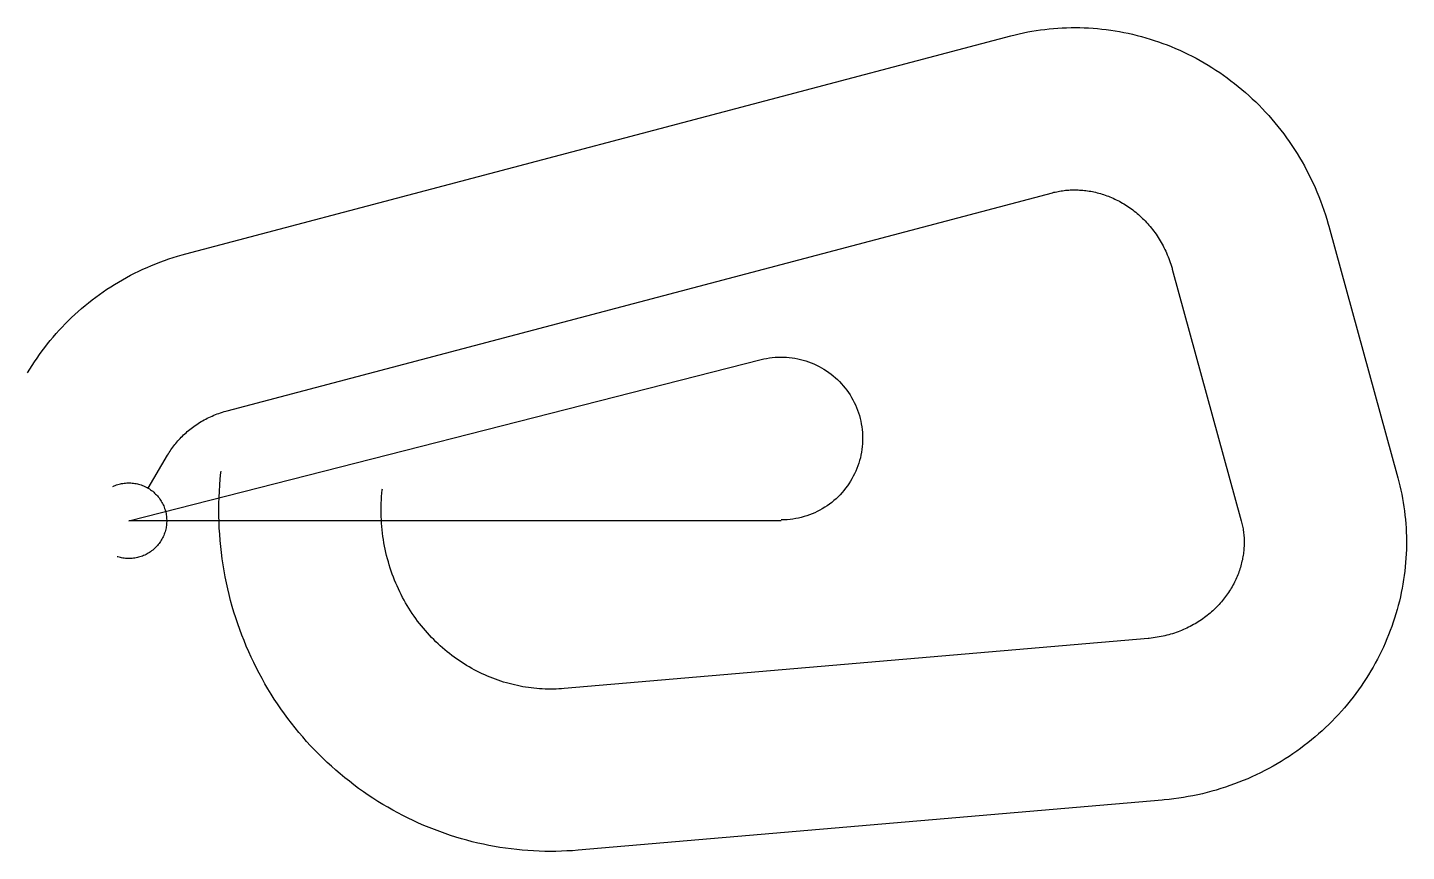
# Model space of a CAD drawing. Header units: metres. Extents: x -2870 to 36209, y -9373 to 13979.
import ezdxf

# ---------------------------------------------------------------- set-up
doc = ezdxf.new("R2010")
doc.units = ezdxf.units.M

msp = doc.modelspace()

# ---------------------------------------------------------------- linework, layer by layer
at = {"layer": 'Boundry', "color": 1}
for p, q in [((1616, 7566), (24999, 13746)), ((2791, 3118), (26175, 9298)), ((34009, 8348), (35965, 1216)), ((29573, 7131), (31528, 0)), ((548, 922), (1099, 1863)), ((28894, -3336), (12338, -4757)), ((29288, -7919), (12731, -9340))]:
    msp.add_line(p, q, dxfattribs=at)
at = {"layer": 'NorminalTrack', "color": 1}
msp.add_lwpolyline([(18492, 0), (0, 0), (17919, 4568), (17919, 4568), (17998, 4586), (18077, 4602), (18156, 4615), (18236, 4625), (18316, 4633), (18397, 4637), (18477, 4639), (18558, 4638), (18638, 4635), (18719, 4628), (18799, 4619), (18878, 4606), (18957, 4591), (19036, 4574), (19114, 4553), (19191, 4530), (19267, 4504), (19343, 4476), (19417, 4445), (19490, 4411), (19562, 4375), (19633, 4336), (19702, 4295), (19770, 4251), (19836, 4206), (19901, 4157), (19964, 4107), (20025, 4055), (20084, 4000), (20141, 3943), (20196, 3885), (20250, 3824), (20301, 3762), (20349, 3698), (20396, 3632), (20440, 3565), (20482, 3496), (20521, 3426), (20558, 3354), (20593, 3281), (20625, 3207), (20654, 3132), (20681, 3056), (20705, 2979), (20726, 2901), (20744, 2823), (20760, 2744), (20773, 2665), (20783, 2585), (20791, 2504), (20795, 2424), (20797, 2343), (20796, 2263), (20792, 2182), (20786, 2102), (20776, 2022), (20764, 1943), (20749, 1863), (20732, 1785), (20711, 1707), (20688, 1630), (20662, 1553), (20634, 1478), (20603, 1404), (20569, 1331), (20533, 1259), (20494, 1188), (20453, 1119), (20409, 1051), (20364, 985), (20315, 920), (20265, 857), (20213, 796), (20158, 737), (20101, 680), (20043, 624), (19982, 571), (19920, 520), (19856, 471), (19790, 425), (19723, 381), (19654, 339), (19584, 299), (19512, 262), (19439, 228), (19365, 196), (19290, 167), (19214, 140), (19137, 116), (19059, 95), (18981, 76), (18902, 61), (18823, 48), (18743, 37), (18662, 30), (18582, 25), (18501, 23), (18489, 23)], dxfattribs=at)
at = {"layer": 'WindSpiral', "color": 5}
for points in [[(24999, 13746), (25117, 13776), (25236, 13804), (25356, 13830), (25476, 13854), (25597, 13876), (25718, 13896), (25840, 13914), (25962, 13929), (26085, 13943), (26208, 13954), (26331, 13963), (26455, 13971), (26579, 13976), (26704, 13978), (26828, 13979), (26953, 13978), (27078, 13974), (27203, 13968), (27328, 13960), (27453, 13950), (27578, 13937), (27703, 13922), (27828, 13906), (27953, 13887), (28078, 13865), (28202, 13842), (28326, 13816), (28450, 13788), (28574, 13758), (28697, 13726), (28820, 13691), (28942, 13654), (29064, 13616), (29185, 13575), (29306, 13531), (29426, 13486), (29546, 13438), (29665, 13389), (29783, 13337), (29900, 13283), (30017, 13227), (30133, 13168), (30248, 13108), (30362, 13046), (30475, 12981), (30587, 12915), (30698, 12846), (30808, 12775), (30917, 12703), (31025, 12628), (31131, 12552), (31237, 12473), (31341, 12393), (31444, 12310), (31545, 12226), (31645, 12140), (31744, 12052), (31842, 11962), (31938, 11870), (32032, 11776), (32125, 11681), (32217, 11584), (32307, 11485), (32395, 11385), (32481, 11283), (32566, 11179), (32649, 11074), (32731, 10967), (32811, 10858), (32889, 10748), (32965, 10637), (33039, 10524), (33111, 10409), (33182, 10294), (33250, 10176), (33317, 10058), (33381, 9938), (33444, 9817), (33504, 9695), (33563, 9571), (33619, 9446), (33673, 9320), (33725, 9193), (33775, 9065), (33823, 8936), (33868, 8806), (33912, 8675), (33953, 8544), (33992, 8411), (34009, 8348)], [(26175, 9298), (26215, 9309), (26256, 9318), (26297, 9327), (26338, 9335), (26380, 9343), (26422, 9350), (26464, 9356), (26507, 9362), (26550, 9366), (26593, 9370), (26637, 9374), (26680, 9376), (26724, 9378), (26768, 9379), (26813, 9379), (26857, 9379), (26902, 9377), (26947, 9375), (26991, 9372), (27037, 9369), (27082, 9364), (27127, 9359), (27172, 9353), (27218, 9346), (27263, 9338), (27309, 9329), (27354, 9320), (27400, 9310), (27446, 9298), (27491, 9287), (27537, 9274), (27582, 9260), (27628, 9246), (27673, 9230), (27718, 9214), (27763, 9197), (27808, 9179), (27853, 9160), (27898, 9141), (27942, 9120), (27986, 9099), (28030, 9077), (28074, 9054), (28118, 9030), (28161, 9005), (28204, 8980), (28247, 8953), (28289, 8926), (28331, 8898), (28373, 8869), (28415, 8839), (28456, 8809), (28496, 8777), (28537, 8745), (28576, 8712), (28616, 8678), (28655, 8644), (28693, 8608), (28731, 8572), (28768, 8535), (28805, 8497), (28842, 8458), (28878, 8419), (28913, 8379), (28947, 8338), (28982, 8296), (29015, 8254), (29048, 8211), (29080, 8167), (29112, 8123), (29142, 8078), (29172, 8032), (29202, 7985), (29231, 7938), (29259, 7890), (29286, 7842), (29312, 7792), (29338, 7743), (29363, 7692), (29387, 7641), (29410, 7590), (29433, 7538), (29454, 7485), (29475, 7432), (29495, 7378), (29514, 7324), (29532, 7269), (29549, 7214), (29566, 7158), (29573, 7131)], [(-2870, 4188), (-2807, 4295), (-2741, 4401), (-2673, 4505), (-2603, 4609), (-2532, 4712), (-2458, 4814), (-2383, 4914), (-2306, 5013), (-2227, 5111), (-2146, 5208), (-2063, 5304), (-1979, 5398), (-1893, 5491), (-1805, 5582), (-1715, 5672), (-1624, 5761), (-1531, 5848), (-1436, 5934), (-1340, 6018), (-1242, 6100), (-1143, 6181), (-1042, 6260), (-939, 6338), (-835, 6414), (-730, 6488), (-623, 6560), (-515, 6631), (-405, 6700), (-294, 6767), (-182, 6832), (-69, 6895), (46, 6957), (162, 7016), (280, 7074), (398, 7129), (517, 7183), (638, 7234), (760, 7284), (882, 7331), (1006, 7377), (1131, 7420), (1256, 7461), (1382, 7500), (1510, 7537), (1616, 7566)], [(1099, 1863), (1121, 1901), (1145, 1938), (1169, 1976), (1194, 2013), (1219, 2050), (1246, 2086), (1273, 2122), (1301, 2158), (1329, 2194), (1359, 2229), (1389, 2264), (1420, 2298), (1451, 2332), (1484, 2366), (1517, 2399), (1550, 2431), (1585, 2464), (1620, 2495), (1656, 2527), (1692, 2557), (1729, 2588), (1767, 2617), (1805, 2646), (1845, 2675), (1884, 2703), (1925, 2730), (1966, 2757), (2007, 2783), (2050, 2809), (2092, 2834), (2136, 2858), (2180, 2881), (2224, 2904), (2270, 2926), (2315, 2948), (2362, 2969), (2408, 2989), (2456, 3008), (2503, 3026), (2552, 3044), (2600, 3061), (2650, 3077), (2699, 3092), (2749, 3107), (2791, 3118)], [(12731, -9340), (12574, -9352), (12417, -9361), (12260, -9368), (12102, -9372), (11944, -9373), (11786, -9371), (11627, -9367), (11469, -9360), (11310, -9350), (11152, -9337), (10994, -9322), (10835, -9303), (10677, -9282), (10519, -9258), (10362, -9232), (10204, -9202), (10047, -9170), (9891, -9135), (9735, -9097), (9579, -9057), (9424, -9014), (9269, -8968), (9116, -8919), (8963, -8867), (8810, -8813), (8659, -8756), (8508, -8696), (8358, -8634), (8209, -8569), (8061, -8501), (7914, -8431), (7768, -8358), (7624, -8282), (7480, -8204), (7338, -8123), (7197, -8040), (7057, -7954), (6919, -7866), (6782, -7775), (6647, -7681), (6513, -7585), (6380, -7487), (6250, -7386), (6120, -7283), (5993, -7178), (5867, -7070), (5743, -6960), (5621, -6848), (5501, -6733), (5382, -6616), (5265, -6497), (5151, -6376), (5038, -6253), (4928, -6127), (4819, -6000), (4713, -5871), (4609, -5739), (4507, -5606), (4407, -5471), (4310, -5333), (4214, -5194), (4122, -5054), (4031, -4911), (3943, -4767), (3857, -4621), (3774, -4473), (3694, -4324), (3615, -4174), (3540, -4021), (3467, -3868), (3396, -3713), (3329, -3556), (3264, -3398), (3201, -3239), (3142, -3079), (3085, -2918), (3031, -2755), (2979, -2591), (2931, -2426), (2885, -2261), (2842, -2094), (2802, -1926), (2765, -1758), (2731, -1588), (2700, -1418), (2672, -1248), (2646, -1076), (2624, -904), (2605, -732), (2588, -559), (2575, -385), (2564, -211), (2557, -37), (2553, 138), (2552, 312), (2553, 487), (2558, 662), (2566, 837), (2577, 1013), (2591, 1188), (2608, 1363), (2614, 1410)], [(35965, 1216), (35995, 1101), (36024, 985), (36050, 869), (36075, 751), (36097, 634), (36118, 515), (36136, 396), (36153, 277), (36167, 157), (36179, 37), (36190, -84), (36198, -205), (36204, -326), (36208, -448), (36209, -570), (36209, -692), (36207, -814), (36202, -936), (36195, -1059), (36186, -1181), (36175, -1303), (36162, -1426), (36147, -1548), (36129, -1670), (36109, -1793), (36088, -1914), (36063, -2036), (36037, -2158), (36009, -2279), (35978, -2400), (35946, -2520), (35911, -2640), (35874, -2760), (35835, -2879), (35794, -2997), (35750, -3115), (35705, -3233), (35657, -3350), (35608, -3466), (35556, -3581), (35502, -3696), (35446, -3810), (35388, -3923), (35328, -4035), (35266, -4146), (35202, -4256), (35136, -4366), (35068, -4474), (34997, -4581), (34925, -4687), (34851, -4792), (34775, -4896), (34698, -4999), (34618, -5101), (34536, -5201), (34453, -5300), (34367, -5397), (34280, -5494), (34191, -5588), (34101, -5682), (34008, -5774), (33914, -5864), (33818, -5953), (33720, -6040), (33621, -6126), (33520, -6210), (33418, -6293), (33314, -6373), (33208, -6452), (33101, -6530), (32993, -6605), (32883, -6679), (32771, -6751), (32659, -6821), (32544, -6889), (32429, -6955), (32312, -7020), (32194, -7082), (32075, -7142), (31954, -7201), (31832, -7257), (31710, -7311), (31586, -7363), (31461, -7414), (31335, -7461), (31208, -7507), (31080, -7551), (30951, -7592), (30821, -7632), (30690, -7669), (30559, -7704), (30427, -7736), (30294, -7766), (30160, -7794), (30026, -7820), (29891, -7843), (29756, -7864), (29620, -7883), (29483, -7900), (29346, -7914), (29288, -7919)], [(-453, 972), (-419, 987), (-384, 1001), (-349, 1014), (-314, 1026), (-278, 1036), (-241, 1045), (-205, 1053), (-168, 1059), (-131, 1065), (-93, 1068), (-56, 1071), (-19, 1072), (19, 1072), (56, 1071), (93, 1068), (131, 1065), (168, 1059), (205, 1053), (241, 1045), (278, 1036), (314, 1026), (349, 1014), (384, 1001), (419, 987), (453, 972), (487, 956), (520, 938), (552, 919), (584, 900), (615, 879), (645, 857), (675, 834), (704, 809), (731, 784), (758, 758), (784, 731), (809, 704), (834, 675), (857, 645), (879, 615), (900, 584), (919, 552), (938, 520), (956, 487), (972, 453), (987, 419), (1001, 384), (1014, 349), (1026, 314), (1036, 278), (1045, 241), (1053, 205), (1059, 168), (1065, 131), (1068, 93), (1071, 56), (1072, 19), (1072, -19), (1071, -56), (1068, -93), (1065, -131), (1059, -168), (1053, -205), (1045, -241), (1036, -278), (1026, -314), (1014, -349), (1001, -384), (987, -419), (972, -453), (956, -487), (938, -520), (919, -552), (900, -584), (879, -615), (857, -645), (834, -675), (809, -704), (784, -731), (758, -758), (731, -784), (704, -809), (675, -834), (645, -857), (615, -879), (584, -900), (552, -919), (520, -938), (487, -956), (453, -972), (419, -987), (384, -1001), (349, -1014), (314, -1026), (278, -1036), (241, -1045), (205, -1053), (168, -1059), (131, -1065), (93, -1068), (56, -1071), (19, -1072), (-19, -1072), (-56, -1071), (-93, -1068), (-131, -1065), (-168, -1059), (-205, -1053), (-241, -1045), (-278, -1036), (-314, -1026), (-331, -1020)], [(12338, -4757), (12261, -4763), (12184, -4767), (12107, -4771), (12029, -4773), (11951, -4773), (11873, -4772), (11795, -4770), (11717, -4767), (11639, -4762), (11560, -4755), (11482, -4748), (11403, -4739), (11325, -4728), (11246, -4716), (11168, -4703), (11089, -4688), (11011, -4672), (10933, -4655), (10855, -4636), (10777, -4616), (10699, -4594), (10622, -4571), (10544, -4546), (10467, -4520), (10390, -4493), (10314, -4464), (10238, -4434), (10162, -4403), (10087, -4370), (10012, -4335), (9938, -4300), (9864, -4263), (9790, -4224), (9717, -4185), (9645, -4143), (9573, -4101), (9501, -4057), (9431, -4012), (9361, -3965), (9291, -3918), (9223, -3868), (9155, -3818), (9088, -3766), (9021, -3713), (8955, -3659), (8891, -3603), (8827, -3547), (8764, -3489), (8701, -3429), (8640, -3369), (8580, -3307), (8520, -3244), (8462, -3180), (8404, -3115), (8348, -3049), (8293, -2982), (8238, -2913), (8185, -2843), (8133, -2773), (8082, -2701), (8032, -2628), (7983, -2555), (7936, -2480), (7890, -2404), (7845, -2328), (7801, -2250), (7759, -2171), (7717, -2092), (7678, -2012), (7639, -1931), (7602, -1849), (7566, -1766), (7532, -1682), (7499, -1598), (7467, -1513), (7437, -1427), (7408, -1341), (7381, -1253), (7355, -1166), (7330, -1077), (7307, -988), (7286, -899), (7266, -809), (7248, -718), (7231, -627), (7216, -535), (7203, -443), (7191, -351), (7180, -258), (7171, -165), (7164, -72), (7159, 22), (7155, 116), (7152, 210), (7152, 305), (7153, 399), (7155, 494), (7160, 589), (7165, 684), (7173, 779), (7182, 874), (7185, 900)], [(31528, 0), (31538, -38), (31548, -76), (31556, -114), (31565, -153), (31572, -192), (31579, -231), (31585, -270), (31590, -310), (31595, -350), (31599, -391), (31603, -432), (31606, -472), (31608, -514), (31609, -555), (31610, -596), (31609, -638), (31609, -680), (31607, -722), (31605, -764), (31602, -807), (31598, -849), (31593, -892), (31588, -934), (31582, -977), (31575, -1020), (31567, -1063), (31559, -1106), (31549, -1149), (31539, -1192), (31528, -1235), (31517, -1278), (31504, -1321), (31491, -1364), (31477, -1406), (31462, -1449), (31446, -1492), (31430, -1534), (31413, -1577), (31395, -1619), (31376, -1661), (31356, -1703), (31335, -1745), (31314, -1787), (31292, -1828), (31269, -1869), (31245, -1910), (31221, -1951), (31195, -1991), (31169, -2031), (31142, -2071), (31114, -2110), (31086, -2149), (31056, -2188), (31026, -2227), (30995, -2265), (30964, -2302), (30931, -2339), (30898, -2376), (30864, -2412), (30829, -2448), (30793, -2483), (30757, -2518), (30720, -2552), (30682, -2586), (30644, -2619), (30605, -2652), (30565, -2684), (30524, -2716), (30483, -2747), (30441, -2777), (30398, -2807), (30355, -2836), (30311, -2864), (30267, -2892), (30221, -2919), (30175, -2945), (30129, -2971), (30082, -2996), (30034, -3020), (29986, -3043), (29937, -3066), (29888, -3087), (29838, -3109), (29787, -3129), (29736, -3148), (29685, -3167), (29633, -3184), (29580, -3201), (29527, -3217), (29474, -3232), (29420, -3247), (29366, -3260), (29311, -3273), (29256, -3284), (29201, -3295), (29145, -3304), (29089, -3313), (29033, -3321), (28976, -3328), (28919, -3333), (28894, -3336)]]:
    msp.add_lwpolyline(points, dxfattribs=at)

doc.saveas('drawing.dxf')
